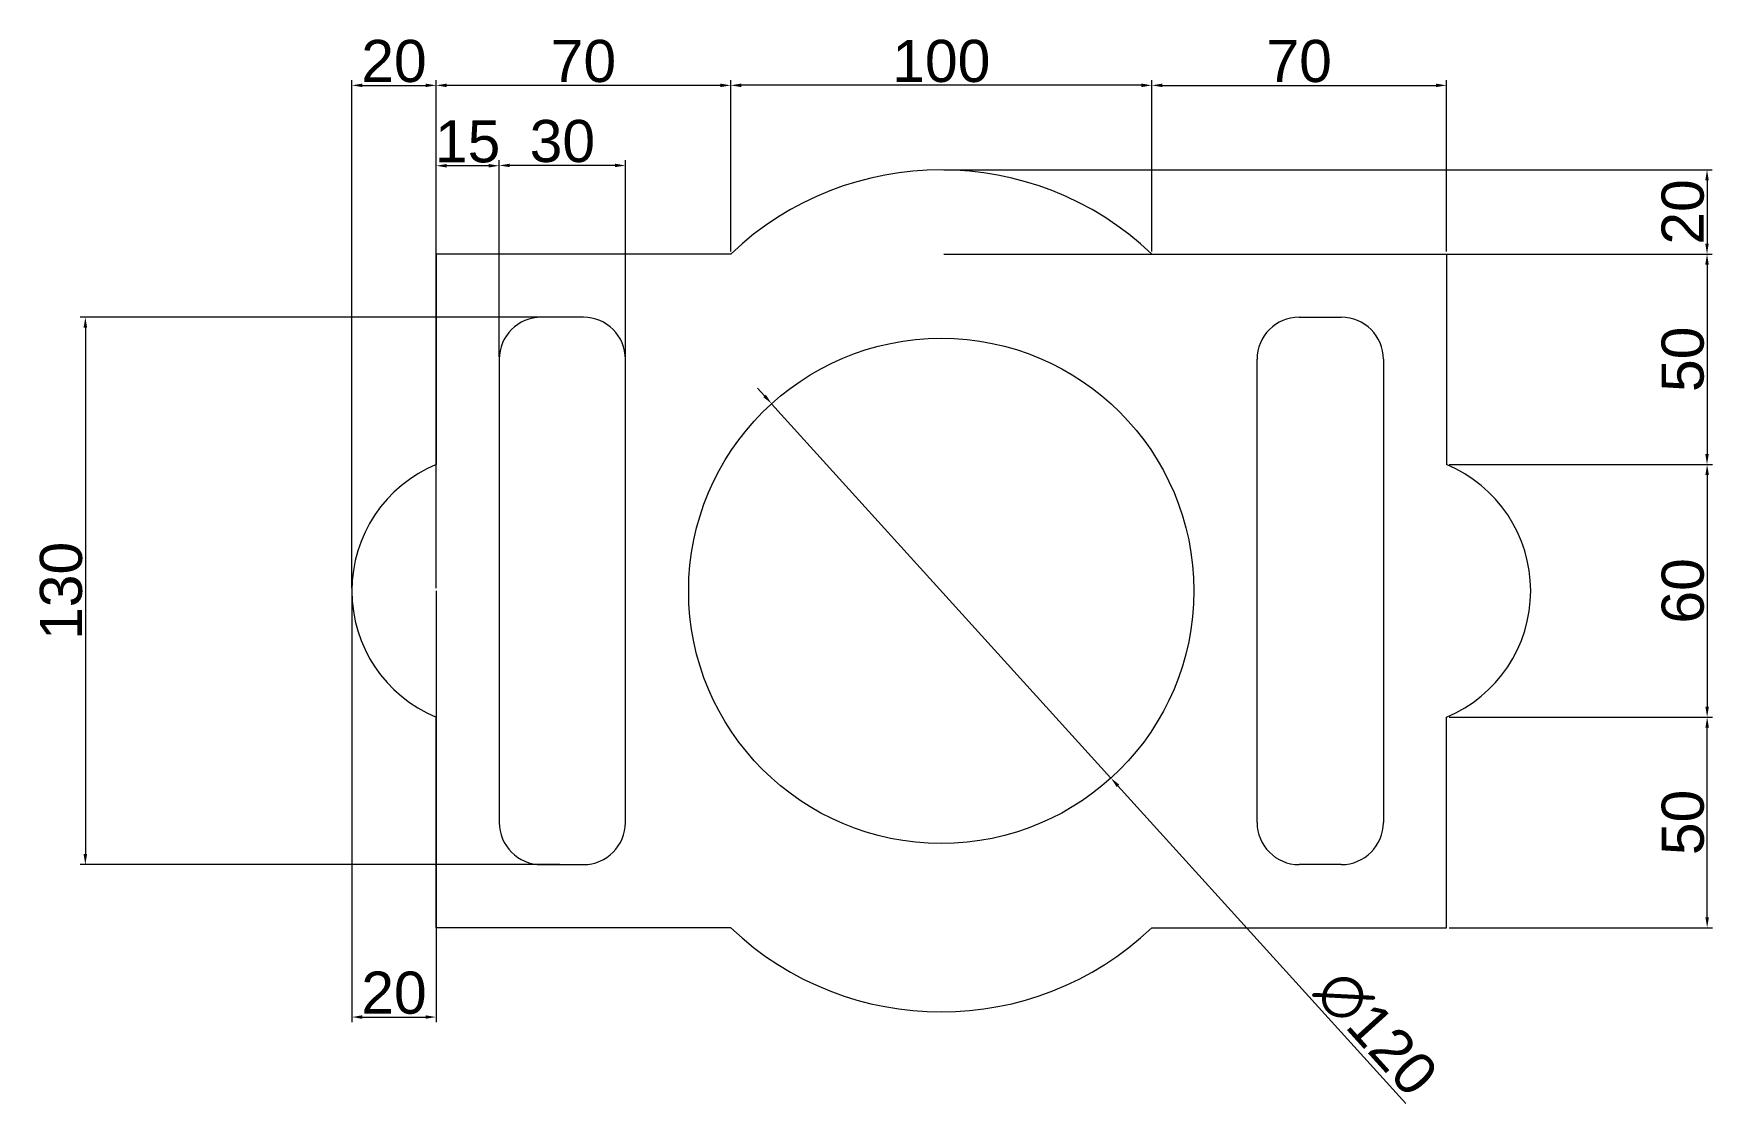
# Model space of a CAD drawing. Header units: millimetres. Extents: x 2880 to 4310, y 1289 to 2491.
# Drawn here: x 3911.3 to 4310, y 2235.6 to 2490.9 of the extents above; entities outside this region: 1.
import ezdxf

# ---------------------------------------------------------------- set-up
doc = ezdxf.new("R2010")
doc.units = ezdxf.units.MM
doc.styles.get("Standard").update_dxf_attribs({"font": 'arial.ttf', "height": 10})
doc.dimstyles.new('ISO-25', dxfattribs={"dimtxt": 2.5, "dimasz": 2.5, "dimexe": 1.25, "dimexo": 0.625, "dimtad": 1, "dimtxsty": 'Standard', "dimcen": 2.5, "dimadec": 0, "dimazin": 0, "dimtfac": 1, "dimtmove": 0, "dimatfit": 3, "dimfxl": 1, "dimarcsym": 0})

# ---------------------------------------------------------------- blocks, each defined once
blk = doc.blocks.new('*D6')
at = {"color": 0, "lineweight": -2, "transparency": 16777216}
for p, q in [((4176.88, 2439.15), (4176.88, 2479.84)), ((4179.38, 2478.59), (4244.38, 2478.59)), ((4246.88, 2439.15), (4246.88, 2479.84))]:
    blk.add_line(p, q, dxfattribs=at)
at = {"color": 0, "transparency": 16777216}
for points in [[(4179.38, 2479.01), (4179.38, 2478.18), (4176.88, 2478.59)], [(4244.38, 2479.01), (4244.38, 2478.18), (4246.88, 2478.59)]]:
    blk.add_solid(points, dxfattribs=at)
at = {"layer": 'Defpoints', "color": 0, "transparency": 16777216}
for p in [(4246.88, 2478.59), (4176.88, 2438.53), (4246.88, 2438.53)]:
    blk.add_point(p, dxfattribs=at)
at = {"color": 0, "transparency": 16777216, "insert": (4211.88, 2484.32), "char_height": 10, "attachment_point": 5}
blk.add_mtext('70', dxfattribs=at)
blk = doc.blocks.new('*D7')
at = {"color": 0, "lineweight": -2, "transparency": 16777216}
for p, q in [((4247.5, 2438.53), (4310.01, 2438.53)), ((4308.76, 2436.03), (4308.76, 2391.03)), ((4247.5, 2388.53), (4310.01, 2388.53))]:
    blk.add_line(p, q, dxfattribs=at)
at = {"color": 0, "transparency": 16777216}
for points in [[(4308.34, 2436.03), (4309.17, 2436.03), (4308.76, 2438.53)], [(4308.34, 2391.03), (4309.17, 2391.03), (4308.76, 2388.53)]]:
    blk.add_solid(points, dxfattribs=at)
at = {"layer": 'Defpoints', "color": 0, "transparency": 16777216}
for p in [(4246.88, 2438.53), (4246.88, 2388.53), (4308.76, 2388.53)]:
    blk.add_point(p, dxfattribs=at)
at = {"color": 0, "transparency": 16777216, "insert": (4303.03, 2413.53), "char_height": 10, "attachment_point": 5, "rotation": 90}
blk.add_mtext('50', dxfattribs=at)
blk = doc.blocks.new('*D8')
at = {"color": 0, "lineweight": -2, "transparency": 16777216}
for p, q in [((4247.5, 2388.53), (4310.03, 2388.53)), ((4308.78, 2386.03), (4308.78, 2331.03)), ((4247.5, 2328.53), (4310.03, 2328.53))]:
    blk.add_line(p, q, dxfattribs=at)
at = {"color": 0, "transparency": 16777216}
for points in [[(4308.37, 2386.03), (4309.2, 2386.03), (4308.78, 2388.53)], [(4308.37, 2331.03), (4309.2, 2331.03), (4308.78, 2328.53)]]:
    blk.add_solid(points, dxfattribs=at)
at = {"layer": 'Defpoints', "color": 0, "transparency": 16777216}
for p in [(4246.88, 2388.53), (4246.88, 2328.53), (4308.78, 2328.53)]:
    blk.add_point(p, dxfattribs=at)
at = {"color": 0, "transparency": 16777216, "insert": (4303.05, 2358.53), "char_height": 10, "attachment_point": 5, "rotation": 90}
blk.add_mtext('60', dxfattribs=at)
blk = doc.blocks.new('*D9')
at = {"color": 0, "lineweight": -2, "transparency": 16777216}
for p, q in [((4247.5, 2328.53), (4310.04, 2328.53)), ((4308.79, 2281.03), (4308.79, 2326.03)), ((4247.5, 2278.53), (4310.04, 2278.53))]:
    blk.add_line(p, q, dxfattribs=at)
at = {"color": 0, "transparency": 16777216}
for points in [[(4308.37, 2326.03), (4309.21, 2326.03), (4308.79, 2328.53)], [(4308.37, 2281.03), (4309.21, 2281.03), (4308.79, 2278.53)]]:
    blk.add_solid(points, dxfattribs=at)
at = {"layer": 'Defpoints', "color": 0, "transparency": 16777216}
for p in [(4246.88, 2328.53), (4308.79, 2328.53), (4246.88, 2278.53)]:
    blk.add_point(p, dxfattribs=at)
at = {"color": 0, "transparency": 16777216, "insert": (4303.06, 2303.53), "char_height": 10, "attachment_point": 5, "rotation": 90}
blk.add_mtext('50', dxfattribs=at)
blk = doc.blocks.new('*D10')
at = {"color": 0, "lineweight": -2, "transparency": 16777216}
for p, q in [((4084.9, 2404.84), (4083.22, 2406.69)), ((4086.58, 2402.99), (4167.17, 2314.07)), ((4237.22, 2236.78), (4168.85, 2312.22))]:
    blk.add_line(p, q, dxfattribs=at)
at = {"color": 0, "transparency": 16777216}
for points in [[(4085.21, 2405.12), (4084.59, 2404.56), (4086.58, 2402.99)], [(4169.16, 2312.5), (4168.54, 2311.94), (4167.17, 2314.07)]]:
    blk.add_solid(points, dxfattribs=at)
at = {"layer": 'Defpoints', "color": 0, "transparency": 16777216}
for p in [(4086.58, 2402.99), (4167.17, 2314.07)]:
    blk.add_point(p, dxfattribs=at)
at = {"color": 0, "transparency": 16777216, "insert": (4230.19, 2253.49), "char_height": 10, "attachment_point": 5, "rotation": 312.187}
blk.add_mtext('∅120', dxfattribs=at)
blk = doc.blocks.new('*D11')
at = {"color": 0, "lineweight": -2, "transparency": 16777216}
for p, q in [((4006.88, 2439.15), (4006.88, 2479.84)), ((4074.38, 2478.59), (4009.38, 2478.59)), ((4076.88, 2439.15), (4076.88, 2479.84))]:
    blk.add_line(p, q, dxfattribs=at)
at = {"color": 0, "transparency": 16777216}
for points in [[(4009.38, 2479.01), (4009.38, 2478.18), (4006.88, 2478.59)], [(4074.38, 2479.01), (4074.38, 2478.18), (4076.88, 2478.59)]]:
    blk.add_solid(points, dxfattribs=at)
at = {"layer": 'Defpoints', "color": 0, "transparency": 16777216}
for p in [(4006.88, 2478.59), (4006.88, 2438.53), (4076.88, 2438.53)]:
    blk.add_point(p, dxfattribs=at)
at = {"color": 0, "transparency": 16777216, "insert": (4041.88, 2484.32), "char_height": 10, "attachment_point": 5}
blk.add_mtext('70', dxfattribs=at)
blk = doc.blocks.new('*D15')
at = {"color": 0, "lineweight": -2, "transparency": 16777216}
for p, q in [((3986.88, 2359.15), (3986.88, 2479.84)), ((3989.38, 2478.59), (4004.38, 2478.59)), ((4006.88, 2359.15), (4006.88, 2479.84))]:
    blk.add_line(p, q, dxfattribs=at)
at = {"color": 0, "transparency": 16777216}
for points in [[(3989.38, 2479.01), (3989.38, 2478.18), (3986.88, 2478.59)], [(4004.38, 2479.01), (4004.38, 2478.18), (4006.88, 2478.59)]]:
    blk.add_solid(points, dxfattribs=at)
at = {"layer": 'Defpoints', "color": 0, "transparency": 16777216}
for p in [(4006.88, 2478.59), (3986.88, 2358.53), (4006.88, 2358.53)]:
    blk.add_point(p, dxfattribs=at)
at = {"color": 0, "transparency": 16777216, "insert": (3996.88, 2484.32), "char_height": 10, "attachment_point": 5}
blk.add_mtext('20', dxfattribs=at)
blk = doc.blocks.new('*D16')
at = {"color": 0, "lineweight": -2, "transparency": 16777216}
for p, q in [((3986.88, 2357.9), (3986.88, 2256.06)), ((4006.88, 2358.53), (4006.88, 2256.06)), ((3989.38, 2257.31), (4004.38, 2257.31))]:
    blk.add_line(p, q, dxfattribs=at)
at = {"color": 0, "transparency": 16777216}
for points in [[(3989.38, 2257.73), (3989.38, 2256.89), (3986.88, 2257.31)], [(4004.38, 2257.73), (4004.38, 2256.89), (4006.88, 2257.31)]]:
    blk.add_solid(points, dxfattribs=at)
at = {"layer": 'Defpoints', "color": 0, "transparency": 16777216}
for p in [(3986.88, 2358.53), (4006.88, 2359.15), (4006.88, 2257.31)]:
    blk.add_point(p, dxfattribs=at)
at = {"color": 0, "transparency": 16777216, "insert": (3996.88, 2263.04), "char_height": 10, "attachment_point": 5}
blk.add_mtext('20', dxfattribs=at)
blk = doc.blocks.new('*D17')
at = {"color": 0, "lineweight": -2, "transparency": 16777216}
for p, q in [((4076.88, 2439.78), (4076.88, 2479.85)), ((4174.38, 2478.6), (4079.38, 2478.6)), ((4176.88, 2439.78), (4176.88, 2479.85))]:
    blk.add_line(p, q, dxfattribs=at)
at = {"color": 0, "transparency": 16777216}
for points in [[(4079.38, 2479.02), (4079.38, 2478.18), (4076.88, 2478.6)], [(4174.38, 2479.02), (4174.38, 2478.18), (4176.88, 2478.6)]]:
    blk.add_solid(points, dxfattribs=at)
at = {"layer": 'Defpoints', "color": 0, "transparency": 16777216}
for p in [(4076.88, 2478.6), (4076.88, 2439.15), (4176.88, 2439.15)]:
    blk.add_point(p, dxfattribs=at)
at = {"color": 0, "transparency": 16777216, "insert": (4126.88, 2484.33), "char_height": 10, "attachment_point": 5}
blk.add_mtext('100', dxfattribs=at)
blk = doc.blocks.new('*D18')
at = {"color": 0, "lineweight": -2, "transparency": 16777216}
for p, q in [((4036.25, 2423.53), (3922.32, 2423.53)), ((3923.57, 2421.03), (3923.57, 2296.03)), ((4036.25, 2293.53), (3922.32, 2293.53))]:
    blk.add_line(p, q, dxfattribs=at)
at = {"color": 0, "transparency": 16777216}
for points in [[(3923.15, 2421.03), (3923.99, 2421.03), (3923.57, 2423.53)], [(3923.15, 2296.03), (3923.99, 2296.03), (3923.57, 2293.53)]]:
    blk.add_solid(points, dxfattribs=at)
at = {"layer": 'Defpoints', "color": 0, "transparency": 16777216}
for p in [(4036.88, 2423.53), (3923.57, 2293.53), (4036.88, 2293.53)]:
    blk.add_point(p, dxfattribs=at)
at = {"color": 0, "transparency": 16777216, "insert": (3917.84, 2358.53), "char_height": 10, "attachment_point": 5, "rotation": 90}
blk.add_mtext('130', dxfattribs=at)
blk = doc.blocks.new('*D19')
at = {"color": 0, "lineweight": -2, "transparency": 16777216}
for p, q in [((4021.88, 2414.15), (4021.88, 2460.82)), ((4051.88, 2414.15), (4051.88, 2460.82)), ((4049.38, 2459.57), (4024.38, 2459.57))]:
    blk.add_line(p, q, dxfattribs=at)
at = {"color": 0, "transparency": 16777216}
for points in [[(4024.38, 2459.99), (4024.38, 2459.16), (4021.88, 2459.57)], [(4049.38, 2459.99), (4049.38, 2459.16), (4051.88, 2459.57)]]:
    blk.add_solid(points, dxfattribs=at)
at = {"layer": 'Defpoints', "color": 0, "transparency": 16777216}
for p in [(4021.88, 2459.57), (4021.88, 2413.53), (4051.88, 2413.53)]:
    blk.add_point(p, dxfattribs=at)
at = {"color": 0, "transparency": 16777216, "insert": (4036.88, 2465.31), "char_height": 10, "attachment_point": 5}
blk.add_mtext('30', dxfattribs=at)
blk = doc.blocks.new('*D20')
at = {"color": 0, "lineweight": -2, "transparency": 16777216}
for p, q in [((4006.88, 2414.78), (4006.88, 2460.75)), ((4021.88, 2414.78), (4021.88, 2460.75)), ((4019.38, 2459.5), (4009.38, 2459.5))]:
    blk.add_line(p, q, dxfattribs=at)
at = {"color": 0, "transparency": 16777216}
for points in [[(4009.38, 2459.91), (4009.38, 2459.08), (4006.88, 2459.5)], [(4019.38, 2459.91), (4019.38, 2459.08), (4021.88, 2459.5)]]:
    blk.add_solid(points, dxfattribs=at)
at = {"layer": 'Defpoints', "color": 0, "transparency": 16777216}
for p in [(4006.88, 2459.5), (4006.88, 2414.15), (4021.88, 2414.15)]:
    blk.add_point(p, dxfattribs=at)
at = {"color": 0, "transparency": 16777216, "insert": (4014.38, 2465.23), "char_height": 10, "attachment_point": 5}
blk.add_mtext('15', dxfattribs=at)
blk = doc.blocks.new('*D21')
at = {"color": 0, "lineweight": -2, "transparency": 16777216}
for p, q in [((4127.5, 2458.53), (4310.01, 2458.53)), ((4308.76, 2456.03), (4308.76, 2441.03)), ((4127.5, 2438.53), (4310.01, 2438.53))]:
    blk.add_line(p, q, dxfattribs=at)
at = {"color": 0, "transparency": 16777216}
for points in [[(4308.34, 2456.03), (4309.17, 2456.03), (4308.76, 2458.53)], [(4308.34, 2441.03), (4309.17, 2441.03), (4308.76, 2438.53)]]:
    blk.add_solid(points, dxfattribs=at)
at = {"layer": 'Defpoints', "color": 0, "transparency": 16777216}
for p in [(4126.88, 2458.53), (4126.88, 2438.53), (4308.76, 2438.53)]:
    blk.add_point(p, dxfattribs=at)
at = {"color": 0, "transparency": 16777216, "insert": (4303.03, 2448.53), "char_height": 10, "attachment_point": 5, "rotation": 90}
blk.add_mtext('20', dxfattribs=at)

msp = doc.modelspace()

# ---------------------------------------------------------------- linework, layer by layer
for p, q in [((4076.875, 2438.529), (4006.875, 2438.529)), ((4006.875, 2438.529), (4006.875, 2388.529)), ((4176.875, 2438.529), (4246.875, 2438.529)), ((4246.875, 2438.529), (4246.875, 2388.529)), ((4041.875, 2423.529), (4031.875, 2423.529)), ((4211.875, 2423.529), (4221.875, 2423.529)), ((4021.875, 2413.529), (4021.875, 2303.529)), ((4051.875, 2303.529), (4051.875, 2413.529)), ((4201.875, 2303.529), (4201.875, 2413.529)), ((4231.875, 2413.529), (4231.875, 2303.529)), ((4006.875, 2278.529), (4006.875, 2328.529)), ((4246.875, 2278.529), (4246.875, 2328.529)), ((4031.875, 2293.529), (4041.875, 2293.529)), ((4221.875, 2293.529), (4211.875, 2293.529)), ((4076.875, 2278.529), (4006.875, 2278.529)), ((4176.875, 2278.529), (4246.875, 2278.529))]:
    msp.add_line(p, q)
for centre, radius in [((4126.875, 2358.529), 60), ((2881.014, 1289.894), 1.31)]:
    msp.add_circle(centre, radius)
for centre, radius, start, end in [((4126.875, 2386.029), 72.5, 46.39718, 133.60282), ((4031.875, 2413.529), 10, 90, 180), ((4041.875, 2413.529), 10, 0, 90), ((4211.875, 2413.529), 10, 90, 180), ((4221.875, 2413.529), 10, 0, 90), ((4019.375, 2358.529), 32.5, 112.61986, 247.38014), ((4234.375, 2358.529), 32.5, 292.61986, 67.38014), ((4031.875, 2303.529), 10, 180, 270), ((4041.875, 2303.529), 10, 270, 0), ((4211.875, 2303.529), 10, 180, 270), ((4221.875, 2303.529), 10, 270, 0), ((4126.875, 2331.029), 72.5, 226.39718, 313.60282)]:
    msp.add_arc(centre, radius, start, end)

# ---------------------------------------------------------------- dimensions: what is measured, and where the dimension line sits
for base, p1, p2, picture, middle in [((4006.875, 2478.592), (3986.875, 2358.529), (4006.875, 2358.529), '*D15', (3996.875, 2484.322)), ((4076.875, 2478.599), (4176.875, 2439.154), (4076.875, 2439.154), '*D17', (4126.875, 2484.33)), ((4246.875, 2478.592), (4176.875, 2438.529), (4246.875, 2438.529), '*D6', (4211.875, 2484.322)), ((4006.875, 2459.498), (4021.875, 2414.154), (4006.875, 2414.154), '*D20', (4014.375, 2465.229)), ((4021.875, 2459.572), (4051.875, 2413.529), (4021.875, 2413.529), '*D19', (4036.875, 2465.306)), ((4006.875, 2257.31), (3986.875, 2358.529), (4006.875, 2359.154), '*D16', (3996.875, 2263.04))]:
    dim = msp.add_linear_dim(base=base, p1=p1, p2=p2, dimstyle='ISO-25')
    dim.commit()
    dim.dimension.update_dxf_attribs({"geometry": picture, "text_midpoint": middle})
for base, p1, p2, angle, picture, middle in [((4006.875, 2478.592), (4076.875, 2438.529), (4006.875, 2438.529), 180, '*D11', (4041.875, 2484.322)), ((4308.757, 2438.529), (4126.875, 2458.529), (4126.875, 2438.529), 90, '*D21', (4303.026, 2448.529)), ((4308.757, 2388.529), (4246.875, 2438.529), (4246.875, 2388.529), 90, '*D7', (4303.026, 2413.529)), ((3923.572, 2293.529), (4036.875, 2423.529), (4036.875, 2293.529), 90, '*D18', (3917.837, 2358.529)), ((4308.783, 2328.529), (4246.875, 2388.529), (4246.875, 2328.529), 90, '*D8', (4303.052, 2358.529)), ((4308.79, 2328.529), (4246.875, 2278.529), (4246.875, 2328.529), 90, '*D9', (4303.06, 2303.529))]:
    dim = msp.add_linear_dim(base=base, p1=p1, p2=p2, angle=angle, dimstyle='ISO-25')
    dim.commit()
    dim.dimension.update_dxf_attribs({"geometry": picture, "text_midpoint": middle})
dim = msp.add_diameter_dim_2p(p1=(4086.582, 2402.987), p2=(4167.168, 2314.072), dimstyle='ISO-25')
dim.commit()
dim.dimension.update_dxf_attribs({"geometry": '*D10', "text_midpoint": (4225.737, 2249.451), "dimtype": 163})

doc.saveas('drawing.dxf')
